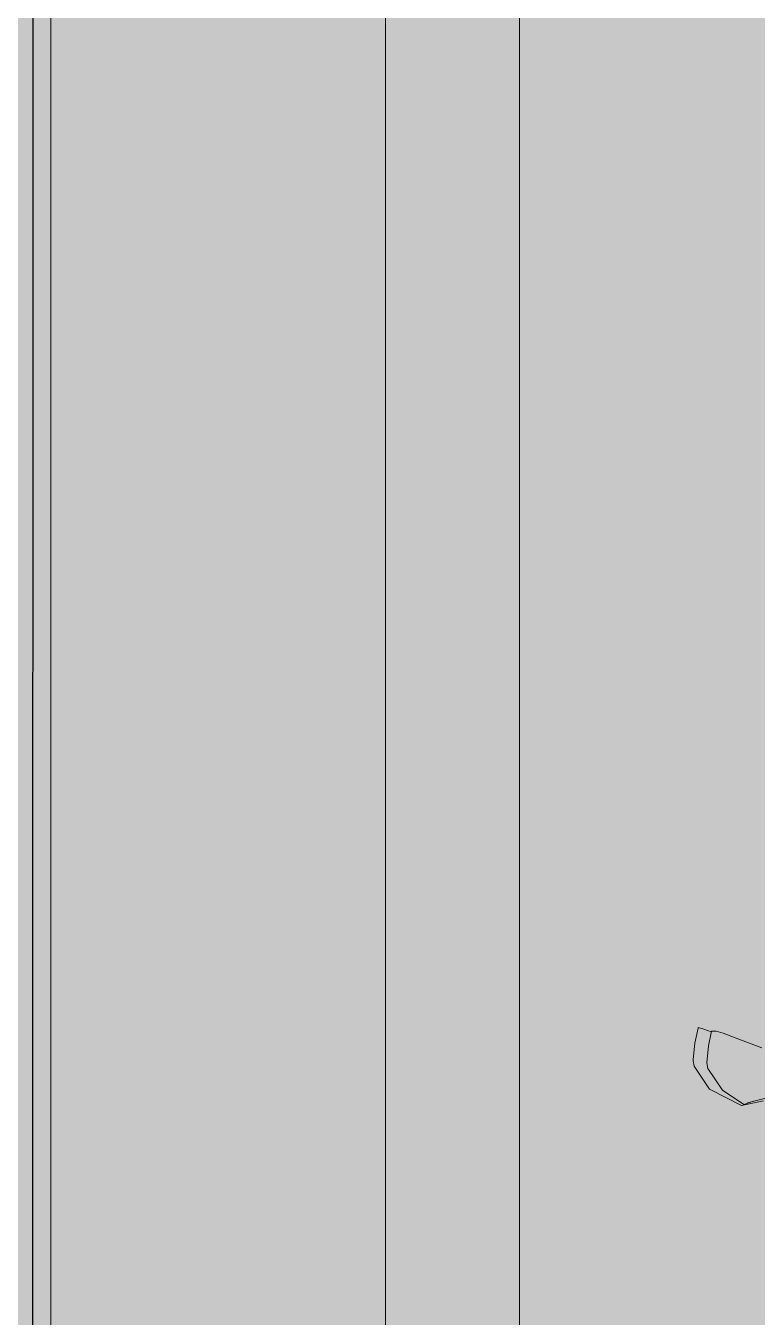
# Model space of a CAD drawing. Header units: millimetres. Extents: x -284281 to 1648660, y -821378 to -151356.
# Drawn here: x 155108 to 156201, y -259145 to -257215 of the extents above; entities that cross this region are included whole.
import ezdxf

# ---------------------------------------------------------------- set-up
doc = ezdxf.new("R2010")
doc.units = ezdxf.units.MM
doc.header["$MEASUREMENT"] = 0
for name, color, linetype in [('Cars', 7, 'Continuous'), ('Nouveau_buyer', 7, 'Continuous'), ('Sols_ Dalles', 7, 'Continuous')]:
    doc.layers.add(name, color=color, linetype=linetype)

# ---------------------------------------------------------------- blocks, each defined once
blk = doc.blocks.new('Dalle_11_1', base_point=(155145.6, -242190))
at = {"layer": 'Sols_ Dalles', "linetype": 'Continuous', "lineweight": 0, "true_color": 0x3b3937}
blk.add_hatch(color=250, dxfattribs=at).paths.add_polyline_path([(155145.6, -242190), (155145.6, -243090), (155145.6, -247965), (155145.6, -248865), (155145.6, -253965), (155145.6, -254865), (155145.6, -259740), (155145.6, -260640), (158435.6, -260640), (158435.6, -259740), (158435.6, -254865), (158435.6, -253965), (158435.6, -248865), (158435.6, -247965), (158435.6, -243090), (158435.6, -242190)])
at = {"layer": 'Sols_ Dalles', "color": 250, "linetype": 'Continuous', "lineweight": 5, "true_color": 0x1f1f1f, "flags": 128}
blk.add_lwpolyline([(155145.6, -242190), (158435.6, -242190), (158435.6, -243090), (158435.6, -247965), (158435.6, -248865), (158435.6, -253965), (158435.6, -254865), (158435.6, -259740), (158435.6, -260640), (155145.6, -260640), (155145.6, -259740), (155145.6, -254865), (155145.6, -253965), (155145.6, -248865), (155145.6, -247965), (155145.6, -243090)], close=True, dxfattribs=at)
blk = doc.blocks.new('Dalle_15_1', base_point=(153175.7, -163719.5))
at = {"linetype": 'Continuous', "lineweight": 0, "true_color": 0x90b349}
blk.add_hatch(color=55, dxfattribs=at).paths.add_polyline_path([(153175.7, -163719.5), (153156.3, -271724.8), (155116.7, -271706.2), (155135.4, -165719.8), (251905.3, -165737.3), (251887.4, -265587.3), (253887.4, -265587.7), (253905.6, -163737.6)])
at = {"color": 7, "linetype": 'Continuous', "lineweight": 5, "flags": 128}
blk.add_lwpolyline([(153175.7, -163719.5), (153156.3, -271724.8), (155116.7, -271706.2), (155135.4, -165719.8), (251905.3, -165737.3), (251887.4, -265587.3), (253887.4, -265587.7), (253905.6, -163737.6)], close=True, dxfattribs=at)
blk = doc.blocks.new('tir daf01_2')
at = {"layer": 'Cars', "color": 7, "linetype": 'Continuous', "lineweight": 13}
for p, q in [((278.3, 72.2), (285.3, 105.2)), ((282.1, 81.1), (290.4, 114)), ((364.2, 102.7), (376.3, 70.9)), ((284.4, 90.1), (279.4, 75.6)), ((278.3, 72.2), (302.7, 24.4)), ((301.1, 43.9), (279.4, 75.6)), ((376.3, 70.9), (386, 44.6)), ((333.6, 22), (301.1, 43.9)), ((386, 44.6), (389.3, 34.2)), ((302.7, 24.4), (337, 1.6)), ((342, 20.3), (333.6, 22)), ((367.5, 22.7), (342, 20.3)), ((389.3, 27.3), (367.5, 22.7)), ((388.1, 27.1), (392.2, 16.1)), ((389.3, 34.2), (389.3, 27.3)), ((344.9, 0), (337, 1.6)), ((346.8, 0), (344.9, 0)), ((371.4, 2.6), (346.8, 0)), ((393.7, 7.3), (371.4, 2.6)), ((392.2, 16.1), (394.8, 7.6)), ((394.8, 7.6), (393.7, 7.3))]:
    blk.add_line(p, q, dxfattribs=at)

msp = doc.modelspace()

# ---------------------------------------------------------------- hatches: boundary and pattern name
at = {"linetype": 'Continuous', "lineweight": 0, "true_color": 0x6f6f6f}
h = msp.add_hatch(color=8, dxfattribs=at)
h.paths.add_polyline_path([(141848.4421, -295062.57111), (269220.82107, -293826.86817), (269220.82107, -270902.73426), (268763.04853, -270902.73426), (254213.59981, -271040.57524), (254213.59981, -163437.63526), (153156.19977, -163437.63526), (153156.19977, -271040.57524), (153182.9625, -271040.57014), (153183.14559, -272000.51417, -0.4094273642), (149183.68145, -275935.04226), (141848.4421, -275935.04226)])
h.paths.add_polyline_path([(158435.58359, -260639.95299), (155145.58359, -260639.95299), (155145.58359, -248364.9528), (155145.58359, -243089.97435), (155145.58359, -242189.97435), (158435.58359, -242189.97435)], flags=0)
h.paths.add_polyline_path([(161503.43335, -171995.57011), (161503.43335, -193810.57122), (161503.43335, -230015.57011), (161503.43335, -260810.57129), (196775.04197, -260810.57129), (196775.04197, -222495.57011), (186955.54197, -222495.57011), (186955.54197, -218295.57011), (196754.55038, -218295.57011), (196754.55038, -208495.57004), (196754.55038, -204495.57011), (193355.54197, -204495.57011), (193355.54197, -195161.53481), (195576.03357, -195161.53481), (195576.03357, -189810.57129), (217850.06795, -189810.57129), (217850.06795, -262266.88531), (245610.04479, -262266.88531), (245610.04479, -253395.57129), (245626.03357, -253395.57129), (246426.03357, -253395.57129), (247826.03357, -253395.57129), (247826.03357, -248005.57129), (247826.03357, -246605.57129), (245626.03357, -246605.57129), (245610.04479, -246605.57129), (245610.04479, -171995.57011), (212806.27958, -171995.57011)], flags=0)
h.paths.add_polyline_path([(162737.04244, -269433.91257, -0.0903186603), (162858.77258, -268727.62319, -0.2014487277), (163912.63869, -267592.73981, -0.1042114453), (164718.00561, -267415.05524), (165317.97869, -267409.37112, -0.1040446075), (166125.35422, -267571.24421, -0.2382554567), (167284.25653, -268953.31764, -0.0551886218), (167336.83602, -269390.33428), (167338.93075, -269611.43843), (167351.04633, -270890.26697), (167092.5827, -271892.76052, -0.2679491924), (165370.08316, -272909.1243), (164770.11009, -272914.80843, -0.1937174639), (163379.25202, -272370.18517, -0.0705687558), (163028.66346, -271931.26196, -0.1316524976), (162751.25276, -270933.84526)], flags=0)
h.paths.add_polyline_path([(175327.75206, -275599.00212, -0.4157910988), (173316.98603, -273599.0311), (173316.98603, -273452.05237), (173330.48786, -267377.82411, -0.3805567013), (175316.98603, -265609.82626), (175394.71409, -265609.82626), (175394.71409, -270609.82626), (190394.71409, -270609.82626), (190394.71409, -265609.82626), (195356.19118, -265609.82626, -0.4142135624), (196856.19118, -267109.82626), (196856.19118, -273660.69924, -0.3455016121), (195137.28541, -275433.43196)], flags=0)
h.paths.add_polyline_path([(205510.09252, -271504.08297, -0.1344739343), (205230.94767, -270484.93746), (205230.94767, -268984.93746, -0.4142135624), (207230.94767, -266984.93746), (207830.94767, -266984.93746, -0.4142135624), (209830.94767, -268984.93746), (209830.94767, -270484.93746, -0.1288203455), (209574.03043, -271465.58136, -0.2709362909), (207830.94767, -272484.93746), (207230.94767, -272484.93746, -0.2649799965)], flags=0)
h.paths.add_polyline_path([(217862.68721, -273329.32486), (217869.94938, -267730.33623, -0.0985615086), (218100.71805, -266943.72092), (218117.68082, -266951.54513, -0.2588490016), (219955.479, -265605.82722), (219953.14148, -265587.29374), (220637.56856, -265587.29374), (220637.56856, -265687.29374), (220637.56856, -270687.29374), (250537.56856, -270687.29374), (250537.56856, -265687.29374), (252208.00356, -265687.29374), (254186.29382, -265687.29374), (254186.29382, -267687.29374), (254186.29382, -271062.25464, 0.001345761), (254186.3228, -271073.02067), (254197.20856, -273095.23292, -0.4142135624), (252208.00356, -275105.96997), (243484.53401, -275105.96997, -0.0051889555), (243431.43827, -275116.10287), (235447.992, -275196.19066), (220071.01237, -275253.23979, -0.3865533313), (217873.0891, -273475.38502, -0.0251892193)], flags=0)
at = {"linetype": 'Continuous', "lineweight": 0, "true_color": 0x90b349}
msp.add_hatch(color=55, dxfattribs=at).paths.add_polyline_path([(153135.73629, -163719.4882), (153116.29773, -271660.98042), (155116.2977, -271661.34059), (155135.37608, -165719.84833), (251905.26212, -165737.27506), (251887.35693, -265587.29374), (253887.35689, -265587.6539), (253905.62225, -163737.63526)])

# ---------------------------------------------------------------- linework, layer by layer
at = {"color": 7, "linetype": 'Continuous', "lineweight": 5}
msp.add_lwpolyline([(153135.73629, -163719.4882), (153116.29773, -271660.98042), (155116.2977, -271661.34059), (155135.37608, -165719.84833), (251905.26212, -165737.27506), (251887.35693, -265587.29374), (253887.35689, -265587.6539), (253905.62225, -163737.63526)], close=True, dxfattribs=at)
at = {"color": 9, "linetype": 'Continuous', "lineweight": 5}
msp.add_lwpolyline([(158435.58359, -260639.95299), (158435.58359, -242189.97435), (155145.58359, -242189.97435), (155145.58359, -243089.97435), (155145.58359, -248364.9528), (155145.58359, -260639.95299)], close=True, dxfattribs=at)
at = {"layer": 'Nouveau_buyer', "color": 7, "linetype": 'Continuous', "lineweight": 5}
for points in [[(157935.58359, -243089.97435), (157935.58359, -247964.9528), (158435.58359, -247964.9528), (158435.58359, -248864.9528), (157935.58359, -248864.9528), (157935.58359, -253964.9528), (158435.58359, -253964.9528), (158435.58359, -254864.9528), (157935.58359, -254864.9528), (157935.58359, -259739.95299), (158435.58359, -259739.95299), (158435.58359, -260639.95299), (155145.58359, -260639.95299), (155145.58359, -259739.95299), (155645.58359, -259739.95299), (155645.58359, -254864.9528), (155145.58359, -254864.9528), (155145.58359, -253964.9528), (155645.58359, -253964.9528), (155645.58359, -248864.9528), (155145.58359, -248864.9528), (155145.58359, -247964.9528), (155645.58359, -247964.9528), (155645.58359, -243089.97435)], [(157935.58359, -243089.97435), (157935.58359, -247964.9528), (158435.58359, -247964.9528), (158435.58359, -248864.9528), (157935.58359, -248864.9528), (157935.58359, -253964.9528), (158435.58359, -253964.9528), (158435.58359, -254864.9528), (157935.58359, -254864.9528), (157935.58359, -259739.95299), (158435.58359, -259739.95299), (158435.58359, -260639.95299), (155145.58359, -260639.95299), (155145.58359, -259739.95299), (155645.58359, -259739.95299), (155645.58359, -254864.9528), (155145.58359, -254864.9528), (155145.58359, -253964.9528), (155645.58359, -253964.9528), (155645.58359, -248864.9528), (155145.58359, -248864.9528), (155145.58359, -247964.9528), (155645.58359, -247964.9528), (155645.58359, -243089.97435)], [(157735.58359, -254664.9528), (157735.58359, -259939.95299), (158235.58359, -259939.95299), (158235.58359, -260439.95299), (155845.58359, -260439.95299), (155345.58359, -260439.95299), (155345.58359, -259939.95299), (155845.58359, -259939.95299), (155845.58359, -254664.9528)], [(157735.58359, -254664.9528), (157735.58359, -259939.95299), (158235.58359, -259939.95299), (158235.58359, -260439.95299), (155845.58359, -260439.95299), (155345.58359, -260439.95299), (155345.58359, -259939.95299), (155845.58359, -259939.95299), (155845.58359, -254664.9528)]]:
    msp.add_lwpolyline(points, dxfattribs=at)

# ---------------------------------------------------------------- block references
at = {"color": 7, "linetype": 'Continuous', "lineweight": 5}
msp.add_blockref('Dalle_15_1', (153175.74676, -163719.4954), dxfattribs=at)
at = {"layer": 'Cars', "color": 7, "linetype": 'Continuous', "lineweight": 20, "xscale": -1, "zscale": 1000, "rotation": 270}
msp.add_blockref('tir daf01_2', (156105.22984, -259106.45935), dxfattribs=at)
at = {"layer": 'Sols_ Dalles', "color": 250, "linetype": 'Continuous', "lineweight": 5, "true_color": 0x1f1f1f}
msp.add_blockref('Dalle_11_1', (155145.58359, -242189.97435), dxfattribs=at)

doc.saveas('drawing.dxf')
